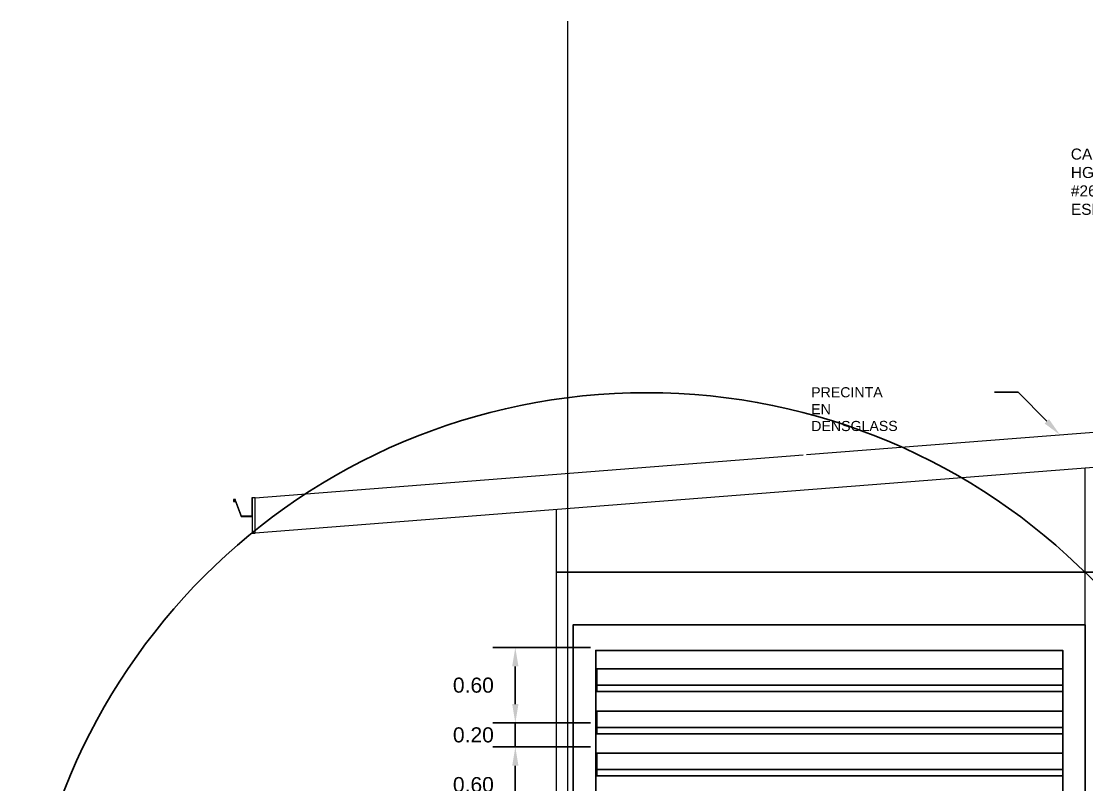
# Model space of a CAD drawing. Header units: inches. Extents: x -6 to 158, y 10 to 161.
# Drawn here: x 91.58 to 98.65, y 18.37 to 23.44 of the extents above; entities that cross this region are included whole.
import ezdxf
from ezdxf import colors
from ezdxf.entities.mleader import LeaderData, LeaderLine
from ezdxf.math import Vec2, Vec3

# ---------------------------------------------------------------- set-up
doc = ezdxf.new("R2010")
doc.units = ezdxf.units.IN
doc.header["$MEASUREMENT"] = 0
doc.linetypes.add('DASHED2', pattern=[9.525, 6.35, -3.175])
doc.linetypes.add('Grid Line', pattern=[22.225, 12.7, -3.175, 3.175, -3.175])
for name, color, linetype in [('6', 6, 'Continuous'), ('Dim', 2, 'Continuous'), ('Proy', 1, 'DASHED2'), ('TEXTO', 2, 'Continuous')]:
    doc.layers.add(name, color=color, linetype=linetype)
doc.layers.add('A-WALL', color=5, linetype='Continuous', lineweight=9)
doc.layers.add('S-GRID', color=1, linetype='Continuous', lineweight=9)
doc.styles.add('style1', font='micross.ttf')
doc.dimstyles.new('1-50', dxfattribs={"dimscale": 0.05, "dimtxt": 2, "dimasz": 2.5, "dimexe": 3, "dimexo": 1, "dimgap": 1, "dimtad": 0, "dimtih": 1, "dimtoh": 1, "dimzin": 1, "dimdsep": 46, "dimtxsty": 'style1', "dimcen": 2.5, "dimclrd": 124, "dimclre": 124, "dimclrt": 1, "dimadec": 0, "dimazin": 0, "dimtfac": 1, "dimtmove": 2, "dimatfit": 3, "dimfxl": 1, "dimtolj": 1, "dimtzin": 0, "dimlwd": -1, "dimlwe": -1, "dimarcsym": 0})

# ---------------------------------------------------------------- blocks, each defined once
blk = doc.blocks.new('yjg')
at = {"layer": '6', "color": 2}
for points in [[(3566.8216, 1556.7215), (3566.8216, 1558.5134), (3570.2216, 1558.5134), (3570.2216, 1556.3934), (3569.6583, 1556.3934)], [(3566.9716, 1556.7041), (3566.9716, 1558.3445), (3570.0716, 1558.3445), (3570.0716, 1556.5245), (3568.5397, 1556.5245)]]:
    blk.add_lwpolyline(points, dxfattribs=at)
for points in [[(3566.9783, 1558.2214), (3570.0716, 1558.2214), (3570.0716, 1558.1133), (3566.9783, 1558.1133)], [(3566.9783, 1557.9414), (3570.0716, 1557.9414), (3570.0716, 1557.8333), (3566.9783, 1557.8333)], [(3566.9783, 1557.6614), (3570.0716, 1557.6614), (3570.0716, 1557.5533), (3566.9783, 1557.5533)], [(3566.9783, 1557.3814), (3570.0716, 1557.3814), (3570.0716, 1557.2733), (3566.9783, 1557.2733)], [(3566.9783, 1557.1014), (3570.0716, 1557.1014), (3570.0716, 1556.9933), (3566.9783, 1556.9933)], [(3566.9783, 1556.8214), (3570.0716, 1556.8214), (3570.0716, 1556.7133), (3566.9783, 1556.7133)]]:
    blk.add_lwpolyline(points, close=True, dxfattribs=at)
at = {"layer": '6', "color": 1}
for points in [[(3566.9783, 1558.1133), (3570.0716, 1558.1133), (3570.0716, 1558.0708), (3566.9783, 1558.0708)], [(3566.9783, 1557.8333), (3570.0716, 1557.8333), (3570.0716, 1557.7908), (3566.9783, 1557.7908)], [(3566.9783, 1557.5533), (3570.0716, 1557.5533), (3570.0716, 1557.5108), (3566.9783, 1557.5108)], [(3566.9783, 1557.2733), (3570.0716, 1557.2733), (3570.0716, 1557.2308), (3566.9783, 1557.2308)], [(3566.9783, 1556.9933), (3570.0716, 1556.9933), (3570.0716, 1556.9508), (3566.9783, 1556.9508)]]:
    blk.add_lwpolyline(points, close=True, dxfattribs=at)
blk.add_lwpolyline([(3566.9783, 1556.7051), (3566.9783, 1556.7133), (3570.0716, 1556.7133), (3570.0716, 1556.6708), (3567.2744, 1556.6708)], dxfattribs=at)
blk = doc.blocks.new('*D446')
at = {"layer": 'Defpoints', "color": 0, "transparency": 16777216}
for p in [(95.4078, 19.2822), (94.8593, 18.7817), (95.4078, 18.7817)]:
    blk.add_point(p, dxfattribs=at)
at = {"layer": 'Dim', "color": 124, "transparency": 16777216}
for p, q in [((95.3578, 19.2822), (94.7093, 19.2822)), ((94.8593, 19.1572), (94.8593, 18.9067)), ((95.3578, 18.7817), (94.7093, 18.7817))]:
    blk.add_line(p, q, dxfattribs=at)
for points in [[(94.8385, 19.1572), (94.8802, 19.1572), (94.8593, 19.2822)], [(94.8385, 18.9067), (94.8802, 18.9067), (94.8593, 18.7817)]]:
    blk.add_solid(points, dxfattribs=at)
at = {"layer": 'Dim', "color": 1, "transparency": 16777216, "insert": (94.5809, 19.0319), "char_height": 0.1, "attachment_point": 5, "style": 'style1'}
blk.add_mtext('\\A1;0.60', dxfattribs=at)
blk = doc.blocks.new('*D447')
at = {"layer": 'Defpoints', "color": 0, "transparency": 16777216}
for p in [(95.4078, 18.7817), (94.8593, 18.6222), (95.4078, 18.6222)]:
    blk.add_point(p, dxfattribs=at)
at = {"layer": 'Dim', "color": 124, "transparency": 16777216}
for p, q in [((94.8593, 18.9067), (94.8593, 19.0317)), ((95.3578, 18.7817), (94.7093, 18.7817)), ((94.8593, 18.7817), (94.8593, 18.6222)), ((95.3578, 18.6222), (94.7093, 18.6222)), ((94.8593, 18.4972), (94.8593, 18.3722))]:
    blk.add_line(p, q, dxfattribs=at)
for points in [[(94.8385, 18.9067), (94.8802, 18.9067), (94.8593, 18.7817)], [(94.8385, 18.4972), (94.8802, 18.4972), (94.8593, 18.6222)]]:
    blk.add_solid(points, dxfattribs=at)
at = {"layer": 'Dim', "color": 1, "transparency": 16777216, "insert": (94.5809, 18.7019), "char_height": 0.1, "attachment_point": 5, "style": 'style1'}
blk.add_mtext('\\A1;0.20', dxfattribs=at)
blk = doc.blocks.new('*D448')
at = {"layer": 'Defpoints', "color": 0, "transparency": 16777216}
for p in [(95.4078, 18.6222), (94.8593, 18.1217), (95.4078, 18.1217)]:
    blk.add_point(p, dxfattribs=at)
at = {"layer": 'Dim', "color": 124, "transparency": 16777216}
for p, q in [((95.3578, 18.6222), (94.7093, 18.6222)), ((94.8593, 18.4972), (94.8593, 18.2467)), ((95.3578, 18.1217), (94.7093, 18.1217))]:
    blk.add_line(p, q, dxfattribs=at)
for points in [[(94.8385, 18.4972), (94.8802, 18.4972), (94.8593, 18.6222)], [(94.8385, 18.2467), (94.8802, 18.2467), (94.8593, 18.1217)]]:
    blk.add_solid(points, dxfattribs=at)
at = {"layer": 'Dim', "color": 1, "transparency": 16777216, "insert": (94.5809, 18.3719), "char_height": 0.1, "attachment_point": 5, "style": 'style1'}
blk.add_mtext('\\A1;0.60', dxfattribs=at)

msp = doc.modelspace()

# ---------------------------------------------------------------- linework, layer by layer
at = {"layer": '6', "color": 10}
msp.add_circle((95.7305, 16.8226), 4.1504, dxfattribs=at)
at = {"layer": 'A-WALL'}
for p, q in [((96.7928, 20.5626), (110.0371, 21.5981)), ((110.0371, 21.3624), (93.1328, 20.0407)), ((93.1328, 20.2764), (96.7706, 20.5608)), ((98.6428, 17.2797), (98.6428, 20.4715)), ((93.0015, 20.2637), (92.9888, 20.2637)), ((92.9888, 20.2637), (92.9888, 20.251)), ((92.9888, 20.251), (93.0015, 20.251)), ((92.992, 20.2542), (92.992, 20.2605)), ((92.992, 20.2605), (93.0015, 20.2605)), ((93.0039, 20.2542), (92.992, 20.2542)), ((93.0015, 20.2605), (93.0015, 20.2637)), ((93.0015, 20.251), (93.0396, 20.1515)), ((93.042, 20.1547), (93.0039, 20.2542)), ((93.1328, 20.2764), (93.1107, 20.2764)), ((93.1107, 20.2764), (93.1107, 20.1547)), ((93.1138, 20.0414), (93.1138, 20.2764)), ((93.1328, 20.0407), (93.1328, 20.2764)), ((95.1328, 17.6825), (95.1328, 20.1971)), ((93.0396, 20.1515), (93.1138, 20.1515)), ((93.1107, 20.1547), (93.042, 20.1547)), ((93.1138, 20.0414), (93.1328, 20.0414))]:
    msp.add_line(p, q, dxfattribs=at)
at = {"layer": 'Proy', "color": 253, "ltscale": 0.75}
msp.add_line((95.1328, 19.7822), (116.2585, 19.7822), dxfattribs=at)
at = {"layer": 'S-GRID', "color": 253, "linetype": 'Grid Line'}
msp.add_line((95.2078, 13.2322), (95.2078, 23.4377), dxfattribs=at)

# ---------------------------------------------------------------- block references
at = {"layer": '6', "color": 2}
msp.add_blockref('yjg', (-3471.5787, -1539.0812), dxfattribs=at)

# ---------------------------------------------------------------- dimensions: what is measured, and where the dimension line sits
at = {"layer": 'Dim'}
for base, p1, p2, text, picture, middle in [((94.8593, 18.7817), (95.4078, 19.2822), (95.4078, 18.7817), '0.60', '*D446', (94.5809, 19.0319)), ((94.8593, 18.6222), (95.4078, 18.7817), (95.4078, 18.6222), '0.20', '*D447', (94.5809, 18.7019)), ((94.8593, 18.1217), (95.4078, 18.6222), (95.4078, 18.1217), '0.60', '*D448', (94.5809, 18.3719))]:
    dim = msp.add_linear_dim(base=base, p1=p1, p2=p2, angle=90, text=text, dimstyle='1-50', override={"dimfxl": 1.25}, dxfattribs=at)
    dim.commit()
    dim.dimension.update_dxf_attribs({"geometry": picture, "text_midpoint": middle})

# ---------------------------------------------------------------- leaders
at = {"layer": 'TEXTO'}
ml = msp.add_multileader_mtext('Standard', dxfattribs=at)
ml.set_content('{\\H0.91667x;\\C3;CANOA HG #26 ESMALTADA}', color=256, style='style1')
ml.set_leader_properties(color=1, linetype='ByLayer', lineweight=-1)
ml.build(insert=Vec2(0, 0))
ml.multileader.update_dxf_attribs({"text_right_attachment_type": 2, "dogleg_length": 4.0199, "arrow_head_size": 0.125, "scale": 0.05})
ctx = ml.context
ctx.base_point, ctx.scale, ctx.char_height, ctx.arrow_head_size, ctx.landing_gap_size, ctx.plane_origin, ctx.plane_x_axis, ctx.plane_y_axis = Vec3(98.5466, 22.5526), 0.05, 0.08, 0.125, 0, Vec3(100.4364, 22.2848), Vec3(0.999998, 0.001982), Vec3(-0.001982, 0.999998)
ctx.right_attachment = 2
notes = []
notes.append((ctx, [(0, (1, 1, 0), (99.4702, 22.4943), (-0.999998, -0.001982), 0.1892, [(0, [(99.7474, 22.211)], 0, [])])]))
ctx.mtext.insert, ctx.mtext.text_direction, ctx.mtext.rotation, ctx.mtext.width, ctx.mtext.flow_direction = Vec3(98.5465, 22.5932), Vec3(0.999998, 0.001982), 0.001982, 1.350245, 5
ml = msp.add_multileader_mtext('Standard', dxfattribs=at)
ml.set_content('{\\H0.91667x;\\C3;PRECINTA EN DENSGLASS}', color=256, style='style1')
ml.set_leader_properties(color=1, linetype='ByLayer', lineweight=-1)
ml.build(insert=Vec2(0, 0))
ml.multileader.update_dxf_attribs({"text_right_attachment_type": 2, "dogleg_length": 14.8019, "arrow_head_size": 0.125, "scale": 0.05})
ctx = ml.context
ctx.base_point, ctx.scale, ctx.char_height, ctx.arrow_head_size, ctx.landing_gap_size, ctx.plane_origin, ctx.plane_x_axis, ctx.plane_y_axis = Vec3(96.8233, 20.9721), 0.05, 0.0733, 0.125, 0, Vec3(99.1632, 20.7678), Vec3(0.999998, 0.001982), Vec3(-0.001982, 0.999998)
ctx.right_attachment = 2
notes.append((ctx, [(0, (1, 1, 0), (98.197, 20.9773), (-0.999998, -0.001982), 0.1573, [(0, [(98.4742, 20.694)], 0, [])])]))
ctx.mtext.insert, ctx.mtext.text_direction, ctx.mtext.rotation, ctx.mtext.width, ctx.mtext.flow_direction = Vec3(96.8232, 21.0093), Vec3(0.999998, 0.001982), 0.001982, 1.350245, 5
for ctx, leaders in notes:
    for number, flags, end, landing, length, lines in leaders:
        leader = LeaderData()
        leader.index, (leader.has_last_leader_line, leader.has_dogleg_vector, leader.attachment_direction) = number, flags
        leader.last_leader_point, leader.dogleg_vector, leader.dogleg_length = Vec3(end), Vec3(landing), length
        for number, points, colour, breaks in lines:
            line = LeaderLine()
            line.index, line.vertices, line.color, line.breaks = number, Vec3.list(points), colors.encode_raw_color(colour), breaks
            leader.lines.append(line)
        ctx.leaders.append(leader)

doc.saveas('drawing.dxf')
